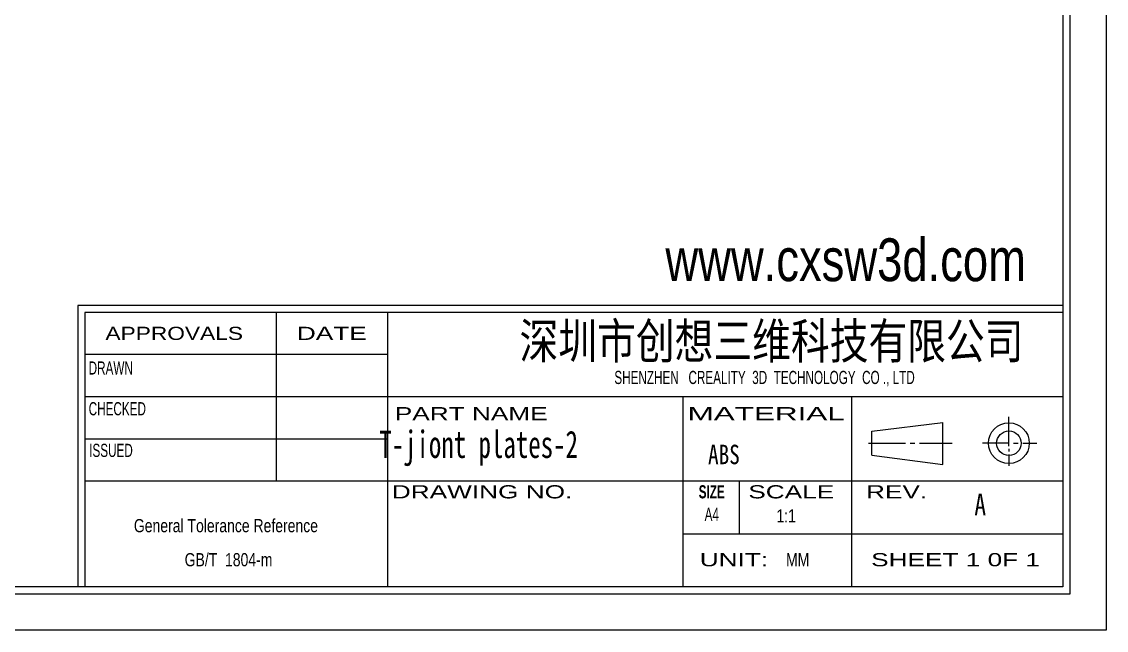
# Model space of a CAD drawing. Header units: millimetres. Extents: x 2 to 295, y 1 to 209.
# Drawn here: x 147.7 to 295.1, y 1.3 to 84 of the extents above; entities that cross this region are included whole.
import ezdxf

# ---------------------------------------------------------------- set-up
doc = ezdxf.new("R2010")
doc.units = ezdxf.units.MM
doc.layers.add('SLD-0', color=179, linetype='Continuous')
doc.styles.add('SLDTEXTSTYLE0', font='arial.ttf', dxfattribs={"width": 0.7584})
doc.styles.add('SLDTEXTSTYLE1', font='arial.ttf', dxfattribs={"width": 0.63516})
doc.styles.add('SLDTEXTSTYLE10', font='', dxfattribs={"width": 0.8})
doc.styles.add('SLDTEXTSTYLE11', font='', dxfattribs={"width": 0.67})
doc.styles.add('SLDTEXTSTYLE4', font='arialbd.ttf', dxfattribs={"width": 0.63516})
doc.styles.add('SLDTEXTSTYLE5', font='arial.ttf', dxfattribs={"width": 1.422})
doc.styles.add('SLDTEXTSTYLE6', font='arial.ttf', dxfattribs={"width": 1.2324})
doc.styles.add('SLDTEXTSTYLE7', font='arial.ttf', dxfattribs={"width": 1.7064})
doc.styles.add('SLDTEXTSTYLE8', font='', dxfattribs={"width": 0.8, "bigfont": 'bigfont'})
doc.styles.add('SLDTEXTSTYLE9', font='', dxfattribs={"width": 0.8})
doc.styles.get('SLDTEXTSTYLE10').set_extended_font_data('宋体', bold=True)
doc.styles.get('SLDTEXTSTYLE11').set_extended_font_data('宋体')
doc.styles.get('SLDTEXTSTYLE8').set_extended_font_data('宋体', bold=True)
doc.styles.get('SLDTEXTSTYLE9').set_extended_font_data('宋体')

# ---------------------------------------------------------------- blocks, each defined once
blk = doc.blocks.new('SW_NOTE_0')
at = {"layer": 'SLD-0', "color": 0, "char_height": 1.7927, "attachment_point": 2, "style": 'SLDTEXTSTYLE0'}
for s, insert in [('General Tolerance Reference ', (13.02, 2.31)), (' GB/T  1804-m', (13.11, -2.32))]:
    blk.add_mtext(s, dxfattribs=dict(at, insert=insert))

msp = doc.modelspace()

# ---------------------------------------------------------------- linework, layer by layer
at = {"layer": 'SLD-0'}
for p, q in [((295.107, 208.674), (295.107, 1.294)), ((289.181, 197.811), (289.181, 7.219)), ((289.181, 7.219), (12.675, 7.219)), ((295.107, 1.294), (1.812, 1.294))]:
    msp.add_line(p, q, dxfattribs=at)
at = {"layer": 'SLD-0', "color": 6, "linetype": 'Continuous'}
for p, q in [((290.169, 198.799), (290.169, 6.231)), ((290.169, 6.231), (11.687, 6.231))]:
    msp.add_line(p, q, dxfattribs=at)
at = {"layer": 'SLD-0', "color": 179, "linetype": 'Continuous'}
for p, q in [((289.181, 45.462), (155.33, 45.462)), ((155.33, 45.462), (155.33, 7.219)), ((289.181, 44.506), (156.286, 44.506)), ((156.286, 44.506), (156.286, 7.219)), ((182.281, 44.506), (182.281, 21.56)), ((197.398, 44.506), (197.398, 7.219)), ((197.398, 38.77), (156.286, 38.77)), ((289.181, 33.033), (156.286, 33.033)), ((237.553, 33.033), (237.553, 7.219)), ((260.499, 7.219), (260.499, 33.033)), ((263.255, 28.354), (272.888, 29.538)), ((272.888, 23.846), (272.888, 29.538)), ((281.869, 26.35), (281.869, 30.316)), ((263.255, 25.106), (263.255, 28.354)), ((197.398, 27.297), (156.286, 27.297)), ((262.786, 26.733), (267.83, 26.733)), ((268.461, 26.733), (269.091, 26.733)), ((269.722, 26.733), (274.136, 26.733)), ((281.869, 26.733), (278.268, 26.733)), ((282.5, 26.733), (283.13, 26.733)), ((283.761, 26.733), (285.653, 26.733)), ((263.255, 25.106), (272.888, 23.846)), ((281.869, 25.966), (281.869, 25.583)), ((281.869, 25.2), (281.869, 23.667)), ((289.181, 21.56), (156.286, 21.56)), ((245.202, 21.56), (245.202, 14.39)), ((237.553, 14.39), (289.181, 14.39))]:
    msp.add_line(p, q, dxfattribs=at)
for radius in [2.771, 1.669]:
    msp.add_circle((281.869, 26.733), radius, dxfattribs=at)

# ---------------------------------------------------------------- block references
at = {"layer": 'SLD-0', "color": 179}
msp.add_blockref('SW_NOTE_0', (162.438, 14.111), dxfattribs=at)

# ---------------------------------------------------------------- texts
at = {"layer": 'SLD-0', "color": 5, "insert": (235.183, 54.585), "char_height": 5.82083, "attachment_point": 1, "style": 'SLDTEXTSTYLE0'}
msp.add_mtext('www.cxsw3d.com', dxfattribs=at)
at = {"layer": 'SLD-0'}
for s, insert, char_height, attachment_point, style in [('深圳市创想三维科技有限公司', (249.607, 43.039), 4.82808, 2, 'SLDTEXTSTYLE8'), (' T-jiont plates-2', (208.949, 28.433), 3.70417, 2, 'SLDTEXTSTYLE11'), ('ABS', (243.137, 26.525), 2.6458, 2, 'SLDTEXTSTYLE10'), ('A', (277.178, 19.854), 2.91, 1, 'SLDTEXTSTYLE9')]:
    msp.add_mtext(s, dxfattribs=dict(at, insert=insert, char_height=char_height, attachment_point=attachment_point, style=style))
at = {"layer": 'SLD-0', "color": 179, "attachment_point": 2}
for s, insert, char_height, style in [('APPROVALS', (168.427, 42.563), 1.7927, 'SLDTEXTSTYLE6'), ('DATE', (189.85, 42.563), 1.7927, 'SLDTEXTSTYLE5'), ('DRAWN', (159.804, 37.853), 1.7927, 'SLDTEXTSTYLE1'), ('SHENZHEN   CREALITY  3D  TECHNOLOGY  CO ., LTD', (248.66, 36.569), 1.79265, 'SLDTEXTSTYLE1'), ('CHECKED', (160.696, 32.315), 1.7927, 'SLDTEXTSTYLE1'), ('PART NAME', (208.794, 31.645), 1.7927, 'SLDTEXTSTYLE5'), ('MATERIAL', (248.88, 31.645), 1.7927, 'SLDTEXTSTYLE7'), ('ISSUED', (159.837, 26.654), 1.7927, 'SLDTEXTSTYLE1'), ('DRAWING NO.', (210.268, 21.022), 1.79265, 'SLDTEXTSTYLE5'), ('SIZE', (241.479, 21.022), 1.7927, 'SLDTEXTSTYLE4'), ('SCALE', (252.289, 21.022), 1.7927, 'SLDTEXTSTYLE5'), ('REV.', (266.61, 21.022), 1.7927, 'SLDTEXTSTYLE5'), ('A4', (241.49, 17.953), 1.7927, 'SLDTEXTSTYLE1'), ('1:1', (251.596, 17.745), 1.7927, 'SLDTEXTSTYLE0'), ('SHEET 1 0F 1', (274.62, 11.791), 1.79265, 'SLDTEXTSTYLE5'), ('UNIT:', (244.499, 11.791), 1.7927, 'SLDTEXTSTYLE5'), ('MM', (253.161, 11.791), 1.7927, 'SLDTEXTSTYLE0')]:
    msp.add_mtext(s, dxfattribs=dict(at, insert=insert, char_height=char_height, style=style))

doc.saveas('drawing.dxf')
